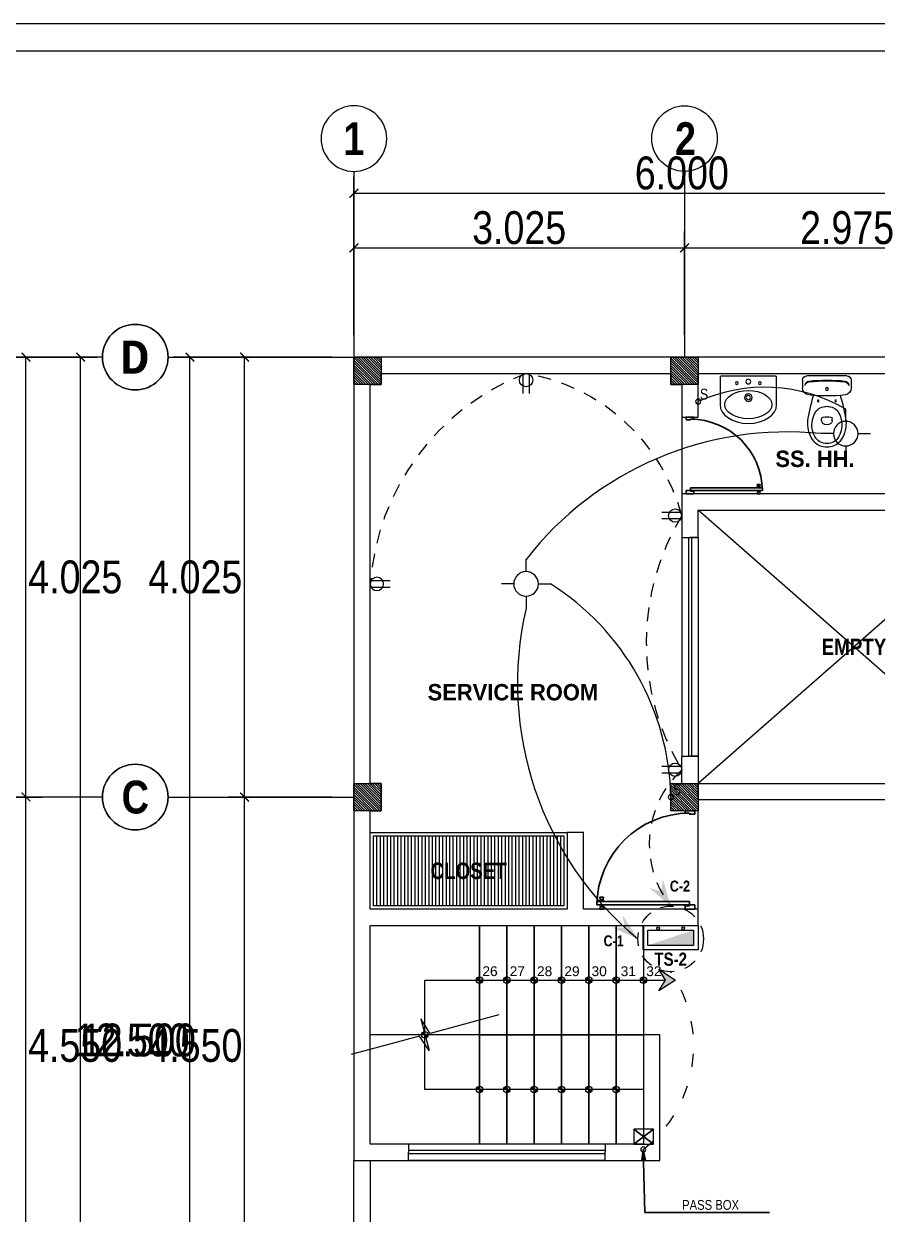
# Model space of a CAD drawing. Header units: millimetres. Extents: x 68 to 194, y 47 to 103.
# Drawn here: x 172.97 to 180.78, y 63.21 to 74.1 of the extents above; entities that cross this region are included whole.
import ezdxf
from ezdxf.enums import TextEntityAlignment as Align

# ---------------------------------------------------------------- set-up
doc = ezdxf.new("R2010")
doc.units = ezdxf.units.MM
for name, pattern in [('ACAD_ISO02W100', [15, 12, -3]), ('ACAD_ISO03W100', [30, 12, -18]), ('ACAD_ISO06W100', [36, 24, -3, 0, -3, 0, -3, 0, -3]), ('DASHED', [19.05, 12.7, -6.35]), ('DASHED2', [0.375, 0.25, -0.125])]:
    doc.linetypes.add(name, pattern=pattern)
for name, color, linetype, lineweight in [('A_Bloques', 56, 'Continuous', 15), ('A_Muro sin Techo', 134, 'Continuous', 20), ('A_Texto', 43, 'Continuous', 9), ('A_Ventana', 140, 'Continuous', 9), ('E_Columna', 3, 'Continuous', 25), ('G_Ejes', 253, 'Continuous', 20), ('G_Escalera', 40, 'Continuous', 18), ('G_Sombreados', 8, 'Continuous', 9), ('G_Texto', 122, 'Continuous', 20), ('IE_Accesorios', 71, 'Continuous', 20), ('IE_Alimentador', 1, 'DASHED', 80), ('IE_Alumbrado', 31, 'Continuous', 60), ('IE_Interruptor', 230, 'Continuous', 40), ('IE_Tomacorriente', 104, 'DASHED2', 40)]:
    doc.layers.add(name, color=color, linetype=linetype, lineweight=lineweight)
for name, color, linetype in [('A_Puerta', 32, 'Continuous'), ('G_Acotación', 171, 'Continuous'), ('IS_Muro', 232, 'Continuous')]:
    doc.layers.add(name, color=color, linetype=linetype)
doc.styles.add('Acotacion', font='ARIALN.TTF')
doc.styles.add('AMBIENTES', font='ARIALNB.TTF', dxfattribs={"height": 0.15})
doc.styles.add('Arial Marron', font='ARIALN.TTF')
doc.styles.add('ARIAL1.2', font='arial.ttf', dxfattribs={"width": 1.2})
doc.styles.add('Cotas', font='ARIALNB.TTF', dxfattribs={"height": 0.1})
doc.styles.add('Eje', font='ARIALNB.TTF', dxfattribs={"height": 0.3})
doc.styles.add('Notas', font='ARIALNB.TTF', dxfattribs={"height": 0.15})
doc.styles.add('Rotulo', font='ARIALN.TTF', dxfattribs={"height": 0.1})
doc.styles.add('STYLE1', font='cityb___.ttf', dxfattribs={"width": 1.05})
doc.dimstyles.new('125', dxfattribs={"dimtxt": 1, "dimasz": 0.06, "dimexe": 0.06, "dimexo": 0.1, "dimgap": 0.08, "dimtad": 3, "dimtih": 1, "dimtoh": 1, "dimlfac": 0.5, "dimzin": 1, "dimdsep": 46, "dimtxsty": 'Cotas', "dimblk": 'ARCHTICK', "dimcen": 2.5, "dimdle": 0.06, "dimclrt": 4, "dimazin": 0, "dimtp": 0.2, "dimtm": 0.2, "dimtfac": 1, "dimtix": 1, "dimtmove": 1, "dimatfit": 3, "dimfxl": 0, "dimtolj": 1, "dimtzin": 1, "dimarcsym": 0})
doc.dimstyles.new('Lenin_50', dxfattribs={"dimtxt": 0.3, "dimasz": 0.08, "dimexe": 0.15, "dimexo": 0.2, "dimgap": 0.03, "dimtad": 2, "dimtih": 1, "dimtoh": 1, "dimlfac": -1, "dimzin": 4, "dimdsep": 46, "dimtxsty": 'Acotacion', "dimblk": 'ARCHTICK', "dimcen": 0.08, "dimclrd": 256, "dimclre": 256, "dimclrt": 4, "dimazin": 1, "dimtm": 1e-09, "dimtfac": 1, "dimtmove": 2, "dimatfit": 2, "dimfxl": 0, "dimtolj": 1, "dimlwd": 13, "dimlwe": 18, "dimarcsym": 0})
pattern_1 = [(135, (291.136787, -21.310414), (0.0112253202, 0.0112253202), [])]

# ---------------------------------------------------------------- blocks, each defined once
blk = doc.blocks.new('Eri')
blk.add_line((-1.7, 0), (0, 0))
blk.add_circle((-2, 0), 0.3)
at = {"color": 1, "style": 'Eje', "flags": 4}
blk.add_attdef('H', text='', height=0.3, dxfattribs=at).set_placement((-2, 0), align=Align.MIDDLE_CENTER)
blk = doc.blocks.new('_ArchTick')
at = {"color": 0, "linetype": 'ByBlock', "const_width": 0.15}
blk.add_lwpolyline([(-0.5, -0.5), (0.5, 0.5)], dxfattribs=at)
blk = doc.blocks.new('*D761')
at = {"layer": 'Defpoints', "color": 0}
for p in [(171.991, 71.053), (173.491, 71.053), (171.991, 58.553)]:
    blk.add_point(p, dxfattribs=at)
at = {"layer": 'G_Acotación', "lineweight": 18}
for p, q in [((172.191, 71.053), (173.641, 71.053)), ((172.191, 58.553), (173.641, 58.553))]:
    blk.add_line(p, q, dxfattribs=at)
at = {"layer": 'G_Acotación', "lineweight": 13}
blk.add_line((173.491, 58.553), (173.491, 71.053), dxfattribs=at)
at = {"layer": 'G_Acotación', "lineweight": 13, "xscale": 0.08, "yscale": 0.08, "zscale": 0.08}
for p, rotation in [((173.491, 71.053), 90), ((173.491, 58.553), 270)]:
    blk.add_blockref('_ArchTick', p, dxfattribs=dict(at, rotation=rotation))
at = {"layer": 'G_Acotación', "color": 4, "lineweight": 5, "insert": (174.019, 64.803), "char_height": 0.3, "attachment_point": 5, "style": 'Acotacion'}
blk.add_mtext('\\A1;12.500', dxfattribs=at)
blk = doc.blocks.new('*D763')
at = {"layer": 'Defpoints', "color": 0}
for p in [(171.991, 67.028), (172.991, 67.028), (171.991, 62.478)]:
    blk.add_point(p, dxfattribs=at)
at = {"layer": 'G_Acotación', "lineweight": 18}
for p, q in [((172.191, 67.028), (173.141, 67.028)), ((172.191, 62.478), (173.141, 62.478))]:
    blk.add_line(p, q, dxfattribs=at)
at = {"layer": 'G_Acotación', "lineweight": 13}
blk.add_line((172.991, 62.478), (172.991, 67.028), dxfattribs=at)
at = {"layer": 'G_Acotación', "lineweight": 13, "xscale": 0.08, "yscale": 0.08, "zscale": 0.08}
for p, rotation in [((172.991, 67.028), 90), ((172.991, 62.478), 270)]:
    blk.add_blockref('_ArchTick', p, dxfattribs=dict(at, rotation=rotation))
at = {"layer": 'G_Acotación', "color": 4, "lineweight": 5, "insert": (173.44, 64.753), "char_height": 0.3, "attachment_point": 5, "style": 'Acotacion'}
blk.add_mtext('\\A1;4.550', dxfattribs=at)
blk = doc.blocks.new('*D764')
at = {"layer": 'Defpoints', "color": 0}
for p in [(171.991, 71.053), (172.991, 71.053), (171.991, 67.028)]:
    blk.add_point(p, dxfattribs=at)
at = {"layer": 'G_Acotación', "lineweight": 18}
for p, q in [((172.191, 71.053), (173.141, 71.053)), ((172.191, 67.028), (173.141, 67.028))]:
    blk.add_line(p, q, dxfattribs=at)
at = {"layer": 'G_Acotación', "lineweight": 13}
blk.add_line((172.991, 67.028), (172.991, 71.053), dxfattribs=at)
at = {"layer": 'G_Acotación', "lineweight": 13, "xscale": 0.08, "yscale": 0.08, "zscale": 0.08}
for p, rotation in [((172.991, 71.053), 90), ((172.991, 67.028), 270)]:
    blk.add_blockref('_ArchTick', p, dxfattribs=dict(at, rotation=rotation))
at = {"layer": 'G_Acotación', "color": 4, "lineweight": 5, "insert": (173.442, 69.04), "char_height": 0.3, "attachment_point": 5, "style": 'Acotacion'}
blk.add_mtext('\\A1;4.025', dxfattribs=at)
blk = doc.blocks.new('L01601A', base_point=(1717.2, 970.2))
blk.add_circle((1717.2, 970.2), 25)
blk = doc.blocks.new('L01601B', base_point=(1777.3, 924.9))
blk.add_arc((1777.3, 924.9), 30, 180, 0)
blk = doc.blocks.new('Lavatorio 01')
blk.add_lwpolyline([(-0.284, 0.259), (-0.034, 0.259, -0.414214), (-0.025, 0.25), (-0.025, -0.25, -0.414214), (-0.034, -0.259), (-0.284, -0.259)], format="xyb")
for centre, radius in [((-0.088, 0.106), 0.0129), ((-0.22, 0), 0.0345), ((-0.22, 0), 0.0198), ((-0.074, 0), 0.0216), ((-0.088, -0.106), 0.0129)]:
    blk.add_circle(centre, radius)
at = {"extrusion": (0, 0, -1), "xscale": 0.008620689655174374, "zscale": -0.008620689655172419, "rotation": 90}
for name, yscale in [('L01601B', 0.005747126436773442), ('L01601A', 0.005172413793104624)]:
    blk.add_blockref(name, (0.284, 0), dxfattribs=dict(at, yscale=yscale))
blk = doc.blocks.new('INOD4')
at = {"linetype": 'ByBlock'}
for p, q in [((-0.222, -0.06), (-0.222, -0.132)), ((-0.183, -0.02), (0.183, -0.02)), ((0.222, -0.06), (0.222, -0.132)), ((-0.048, -0.433), (-0.048, -0.413)), ((0.048, -0.433), (0.048, -0.413))]:
    blk.add_line(p, q, dxfattribs=at)
for centre, radius in [((0, -0.142), 0.0135), ((0, -0.142), 0.0135), ((-0.08, -0.25), 0.0075), ((0.08, -0.25), 0.0075)]:
    blk.add_circle(centre, radius, dxfattribs=at)
for centre, radius, start, end in [((-0.183, -0.06), 0.04, 90, 180), ((-0.16, -0.109), 0.04, 96.2719, 180), ((-0.16, -0.116), 0.04, 96.2141, 169.7572), ((0, -1.56), 1.493, 83.6755, 96.3306), ((0, -1.56), 1.5, 83.7281, 96.2719), ((0.16, -0.109), 0.04, 0, 83.7281), ((0.16, -0.116), 0.04, 10.2428, 83.7859), ((0.183, -0.06), 0.04, 0, 90), ((-0.159, -0.132), 0.064, 180, 263.2069), ((0, 1.199), 1.404, 263.2069, 276.7931), ((2.286, -0.87), 2.5, 164.456, 168.4256), ((-2.286, -0.87), 2.5, 11.5744, 15.544), ((0.159, -0.132), 0.064, 276.7931, 0), ((-0.007, -0.416), 0.116, 96.2419, 152.5973), ((0, -0.48), 0.18, 83.7581, 96.2419), ((0.007, -0.416), 0.116, 27.4027, 83.7581), ((0.423, -0.496), 0.6, 167.7093, 175.6206), ((0.079, -0.471), 0.216, 168.3805, 209.1161), ((0.112, -0.478), 0.25, 152.5973, 168.3805), ((-0.033, -0.413), 0.015, 96.6492, 180), ((-0.018, -0.433), 0.03, 180, 233.1301), ((0, -0.696), 0.3, 83.3508, 96.6492), ((0.033, -0.413), 0.015, 0, 83.3508), ((0.018, -0.433), 0.03, 306.8699, 0), ((-0.112, -0.478), 0.25, 11.6195, 27.4027), ((-0.079, -0.471), 0.216, 330.8839, 11.6195), ((-0.423, -0.496), 0.6, 4.3794, 12.2907), ((0.085, -0.46), 0.26, 177.6972, 218.7131), ((0, -0.409), 0.06, 233.1301, 306.8699), ((-0.085, -0.46), 0.26, 321.2869, 2.3028), ((0, -0.515), 0.16, 222.4362, 317.5638), ((0, -0.515), 0.126, 209.1161, 330.8839)]:
    blk.add_arc(centre, radius, start, end, dxfattribs=at)
blk = doc.blocks.new('Puerta 02')
for p, q in [((0.024, 0.913), (0, 0.918)), ((0, 0.918), (0, 0.878)), ((0.024, 0.883), (0, 0.878)), ((0.024, 0.907), (0.024, 0.913)), ((0.028, 0.907), (0.024, 0.907)), ((0.024, 0.889), (0.024, 0.907)), ((0.028, 0.889), (0.024, 0.889)), ((0.024, 0.889), (0.024, 0.883)), ((0.032, 0.909), (0.028, 0.909)), ((0.028, 0.907), (0.028, 0.909)), ((0.028, 0.889), (0.028, 0.907)), ((0.028, 0.889), (0.028, 0.887)), ((0.032, 0.887), (0.028, 0.887)), ((0.032, 0.909), (0.032, 0.912)), ((0.036, 0.912), (0.032, 0.912)), ((0.032, 0.887), (0.032, 0.909)), ((0.032, 0.887), (0.032, 0.884)), ((0.036, 0.884), (0.032, 0.884)), ((0.042, 0.924), (0.036, 0.912)), ((0.036, 0.884), (0.036, 0.912)), ((0.042, 0.872), (0.036, 0.884)), ((0.042, 0.872), (0.042, 0.924)), ((0.044, 0.924), (0.042, 0.924)), ((0.044, 0.872), (0.042, 0.872)), ((0.044, 0.946), (0.078, 0.946)), ((0.044, 0.005), (0.044, 0.946)), ((0.078, 0.005), (0.078, 0.946)), ((0.078, 0.924), (0.08, 0.924)), ((0.078, 0.872), (0.08, 0.872)), ((0.079, 0.898), (0.079, 0.898)), ((0.079, 0.898), (0.079, 0.898)), ((0.08, 0.872), (0.08, 0.924)), ((0.08, 0.924), (0.086, 0.912)), ((0.08, 0.872), (0.086, 0.884)), ((0.086, 0.884), (0.086, 0.912)), ((0.086, 0.912), (0.09, 0.912)), ((0.086, 0.884), (0.09, 0.884)), ((0.09, 0.909), (0.09, 0.912)), ((0.09, 0.909), (0.094, 0.909)), ((0.09, 0.887), (0.09, 0.909)), ((0.09, 0.887), (0.094, 0.887)), ((0.09, 0.887), (0.09, 0.884)), ((0.094, 0.907), (0.094, 0.909)), ((0.094, 0.889), (0.094, 0.907)), ((0.094, 0.907), (0.098, 0.907)), ((0.094, 0.889), (0.094, 0.887)), ((0.094, 0.889), (0.098, 0.889)), ((0.098, 0.913), (0.122, 0.918)), ((0.098, 0.907), (0.098, 0.913)), ((0.098, 0.889), (0.098, 0.907)), ((0.098, 0.889), (0.098, 0.883)), ((0.098, 0.883), (0.122, 0.878)), ((0.122, 0.918), (0.122, 0.878)), ((0, 0.05), (0, -0.05)), ((0.034, 0.05), (0, 0.05)), ((0.034, 0.05), (0.034, 0.005)), ((0.044, 0.005), (0.034, 0.005)), ((0.078, 0.005), (0.043, 0.005)), ((0.044, 0.005), (0.044, -0.05)), ((0.965, 0.005), (0.975, 0.005)), ((0.965, 0.005), (0.965, -0.05)), ((0.975, 0.05), (0.975, 0.005)), ((0.975, 0.05), (1, 0.05)), ((1, 0.05), (1, -0.05)), ((0.044, -0.05), (0, -0.05)), ((1, -0.05), (0.965, -0.05))]:
    blk.add_line(p, q)
blk.add_arc((0.034, 0.005), 0.941, 0, 89.3913)
blk = doc.blocks.new('*D782')
at = {"layer": 'Defpoints', "color": 0}
for p in [(181.991, 72.553), (175.991, 71.053), (181.991, 71.053)]:
    blk.add_point(p, dxfattribs=at)
at = {"layer": 'G_Acotación', "lineweight": 18}
for p, q in [((175.991, 71.253), (175.991, 72.703)), ((181.991, 71.253), (181.991, 72.703))]:
    blk.add_line(p, q, dxfattribs=at)
at = {"layer": 'G_Acotación', "lineweight": 13}
blk.add_line((175.991, 72.553), (181.991, 72.553), dxfattribs=at)
at = {"layer": 'G_Acotación', "lineweight": 13, "xscale": 0.08, "yscale": 0.08, "zscale": 0.08, "rotation": 180}
blk.add_blockref('_ArchTick', (175.991, 72.553), dxfattribs=at)
at = {"layer": 'G_Acotación', "lineweight": 13, "xscale": 0.08, "yscale": 0.08, "zscale": 0.08}
blk.add_blockref('_ArchTick', (181.991, 72.553), dxfattribs=at)
at = {"layer": 'G_Acotación', "color": 4, "lineweight": 5, "insert": (178.991, 72.736), "char_height": 0.3, "attachment_point": 5, "style": 'Acotacion'}
blk.add_mtext('\\A1;6.000', dxfattribs=at)
blk = doc.blocks.new('*D783')
at = {"layer": 'Defpoints', "color": 0}
for p in [(181.991, 72.053), (179.016, 71.053), (181.991, 71.053)]:
    blk.add_point(p, dxfattribs=at)
at = {"layer": 'G_Acotación', "lineweight": 18}
for p, q in [((179.016, 71.253), (179.016, 72.203)), ((181.991, 71.253), (181.991, 72.203))]:
    blk.add_line(p, q, dxfattribs=at)
at = {"layer": 'G_Acotación', "lineweight": 13}
blk.add_line((179.016, 72.053), (181.991, 72.053), dxfattribs=at)
at = {"layer": 'G_Acotación', "lineweight": 13, "xscale": 0.08, "yscale": 0.08, "zscale": 0.08, "rotation": 180}
blk.add_blockref('_ArchTick', (179.016, 72.053), dxfattribs=at)
at = {"layer": 'G_Acotación', "lineweight": 13, "xscale": 0.08, "yscale": 0.08, "zscale": 0.08}
blk.add_blockref('_ArchTick', (181.991, 72.053), dxfattribs=at)
at = {"layer": 'G_Acotación', "color": 4, "lineweight": 5, "insert": (180.503, 72.236), "char_height": 0.3, "attachment_point": 5, "style": 'Acotacion'}
blk.add_mtext('\\A1;2.975', dxfattribs=at)
blk = doc.blocks.new('*D784')
at = {"layer": 'Defpoints', "color": 0}
for p in [(179.016, 72.053), (175.991, 71.053), (179.016, 71.053)]:
    blk.add_point(p, dxfattribs=at)
at = {"layer": 'G_Acotación', "lineweight": 18}
for p, q in [((175.991, 71.253), (175.991, 72.203)), ((179.016, 71.253), (179.016, 72.203))]:
    blk.add_line(p, q, dxfattribs=at)
at = {"layer": 'G_Acotación', "lineweight": 13}
blk.add_line((175.991, 72.053), (179.016, 72.053), dxfattribs=at)
at = {"layer": 'G_Acotación', "lineweight": 13, "xscale": 0.08, "yscale": 0.08, "zscale": 0.08, "rotation": 180}
blk.add_blockref('_ArchTick', (175.991, 72.053), dxfattribs=at)
at = {"layer": 'G_Acotación', "lineweight": 13, "xscale": 0.08, "yscale": 0.08, "zscale": 0.08}
blk.add_blockref('_ArchTick', (179.016, 72.053), dxfattribs=at)
at = {"layer": 'G_Acotación', "color": 4, "lineweight": 5, "insert": (177.503, 72.236), "char_height": 0.3, "attachment_point": 5, "style": 'Acotacion'}
blk.add_mtext('\\A1;3.025', dxfattribs=at)
blk = doc.blocks.new('*D788')
at = {"layer": 'Defpoints', "color": 0}
for p in [(174.491, 71.053), (175.991, 71.053), (175.991, 58.553)]:
    blk.add_point(p, dxfattribs=at)
at = {"layer": 'G_Acotación', "lineweight": 18}
for p, q in [((175.791, 71.053), (174.341, 71.053)), ((175.791, 58.553), (174.341, 58.553))]:
    blk.add_line(p, q, dxfattribs=at)
at = {"layer": 'G_Acotación', "lineweight": 13}
blk.add_line((174.491, 58.553), (174.491, 71.053), dxfattribs=at)
at = {"layer": 'G_Acotación', "lineweight": 13, "xscale": 0.08, "yscale": 0.08, "zscale": 0.08}
for p, rotation in [((174.491, 71.053), 90), ((174.491, 58.553), 270)]:
    blk.add_blockref('_ArchTick', p, dxfattribs=dict(at, rotation=rotation))
at = {"layer": 'G_Acotación', "color": 4, "lineweight": 5, "insert": (173.962, 64.803), "char_height": 0.3, "attachment_point": 5, "style": 'Acotacion'}
blk.add_mtext('\\A1;12.500', dxfattribs=at)
blk = doc.blocks.new('*D815')
at = {"layer": 'Defpoints', "color": 0}
for p in [(174.991, 67.028), (175.991, 67.028), (175.991, 62.478)]:
    blk.add_point(p, dxfattribs=at)
at = {"layer": 'G_Acotación', "lineweight": 18}
for p, q in [((175.791, 67.028), (174.841, 67.028)), ((175.791, 62.478), (174.841, 62.478))]:
    blk.add_line(p, q, dxfattribs=at)
at = {"layer": 'G_Acotación', "lineweight": 13}
blk.add_line((174.991, 62.478), (174.991, 67.028), dxfattribs=at)
at = {"layer": 'G_Acotación', "lineweight": 13, "xscale": 0.08, "yscale": 0.08, "zscale": 0.08}
for p, rotation in [((174.991, 67.028), 90), ((174.991, 62.478), 270)]:
    blk.add_blockref('_ArchTick', p, dxfattribs=dict(at, rotation=rotation))
at = {"layer": 'G_Acotación', "color": 4, "lineweight": 5, "insert": (174.541, 64.753), "char_height": 0.3, "attachment_point": 5, "style": 'Acotacion'}
blk.add_mtext('\\A1;4.550', dxfattribs=at)
blk = doc.blocks.new('*D816')
at = {"layer": 'Defpoints', "color": 0}
for p in [(174.991, 71.053), (175.991, 71.053), (175.991, 67.028)]:
    blk.add_point(p, dxfattribs=at)
at = {"layer": 'G_Acotación', "lineweight": 18}
for p, q in [((175.791, 71.053), (174.841, 71.053)), ((175.791, 67.028), (174.841, 67.028))]:
    blk.add_line(p, q, dxfattribs=at)
at = {"layer": 'G_Acotación', "lineweight": 13}
blk.add_line((174.991, 67.028), (174.991, 71.053), dxfattribs=at)
at = {"layer": 'G_Acotación', "lineweight": 13, "xscale": 0.08, "yscale": 0.08, "zscale": 0.08}
for p, rotation in [((174.991, 71.053), 90), ((174.991, 67.028), 270)]:
    blk.add_blockref('_ArchTick', p, dxfattribs=dict(at, rotation=rotation))
at = {"layer": 'G_Acotación', "color": 4, "lineweight": 5, "insert": (174.54, 69.04), "char_height": 0.3, "attachment_point": 5, "style": 'Acotacion'}
blk.add_mtext('\\A1;4.025', dxfattribs=at)
blk = doc.blocks.new('Tablero')
for points in [[(-0.252, -0.223), (-0.252, 0), (0.252, 0), (0.252, -0.223)], [(-0.21, -0.182), (-0.21, -0.042), (0.21, -0.042), (0.21, -0.182)]]:
    blk.add_lwpolyline(points, close=True)
for centre in [(-0.114, -0.024), (0.114, -0.024)]:
    blk.add_circle(centre, 0.0126)
blk.add_solid([(-0.21, -0.182), (0.21, -0.182), (0.21, -0.042)])
blk = doc.blocks.new('PUNTO LUZ')
for p, q in [((0, 0.1125), (0, 0.225)), ((-0.1125, 0), (-0.225, 0)), ((0.1125, 0), (0.225, 0)), ((0, -0.1125), (0, -0.225))]:
    blk.add_line(p, q)
blk.add_circle((0, 0), 0.1125)
blk = doc.blocks.new('Interuptor simple doble triple')
blk.add_circle((0, 0.044), 0.0237)
at = {"style": 'Rotulo', "oblique": 20, "flags": 4}
blk.add_attdef('S A,B,C', (0.078, 0.044), '', height=0.1, dxfattribs=at)
blk = doc.blocks.new('CP')
at = {"linetype": 'ACAD_ISO06W100', "lineweight": 25, "ltscale": 0.25}
for p, q in [((-0.05, 0.087), (-0.185, -0.093)), ((-0.05, -0.093), (-0.185, 0.087))]:
    blk.add_line(p, q, dxfattribs=at)
for p, q in [((-0.185, -0.093), (-0.185, 0.087)), ((-0.185, 0.087), (-0.05, 0.087)), ((-0.05, 0.087), (-0.05, -0.093)), ((-0.05, -0.093), (-0.185, -0.093))]:
    blk.add_line(p, q)
blk.add_circle((0, 0), 0.0234)
blk = doc.blocks.new('TOMACORRIENTE 0.40')
at = {"color": 5}
for p, q in [((0.008, 0.03), (0.182, 0.03)), ((0.008, -0.03), (0.182, -0.03))]:
    blk.add_line(p, q, dxfattribs=at)
blk.add_circle((0.061, 0), 0.0608, dxfattribs=at)

msp = doc.modelspace()

# ---------------------------------------------------------------- hatches: boundary and pattern name
at = {"layer": 'E_Columna', "lineweight": 5}
h = msp.add_hatch(dxfattribs=at)
h.set_pattern_fill('LINE', color=256, scale=0.005, angle=45, style=0)
h.set_pattern_definition(pattern_1)
h.paths.add_polyline_path([(176.2407, 70.8029), (175.9907, 70.8029), (175.9907, 71.0529), (176.2407, 71.0529)])
h = msp.add_hatch(dxfattribs=at)
h.set_pattern_fill('LINE', color=256, scale=0.005, angle=45, style=0)
h.set_pattern_definition(pattern_1)
h.paths.add_polyline_path([(179.1407, 70.8029), (178.8907, 70.8029), (178.8907, 71.0529), (179.1407, 71.0529)])
h = msp.add_hatch(dxfattribs=at)
h.set_pattern_fill('LINE', color=256, scale=0.005, angle=45, style=0)
h.set_pattern_definition(pattern_1)
h.paths.add_polyline_path([(176.2407, 66.9029), (175.9907, 66.9029), (175.9907, 67.1529), (176.2407, 67.1529)])
h = msp.add_hatch(dxfattribs=at)
h.set_pattern_fill('LINE', color=256, scale=0.005, angle=45, style=0)
h.set_pattern_definition(pattern_1)
h.paths.add_polyline_path([(179.1407, 66.9029), (178.8907, 66.9029), (178.8907, 67.1529), (179.1407, 67.1529)])
at = {"layer": 'G_Escalera', "lineweight": 5}
h = msp.add_hatch(color=3, dxfattribs=at)
h.paths.add_polyline_path([(177.1107, 65.3529, -0.4142136), (177.1407, 65.3829), (177.1407, 65.3529)])
h.paths.add_polyline_path([(177.1407, 65.3529), (177.1707, 65.3529, -0.4142136), (177.1407, 65.3229)])
h = msp.add_hatch(color=3, dxfattribs=at)
h.paths.add_polyline_path([(177.1107, 65.3529, -0.4142136), (177.1407, 65.3829), (177.1407, 65.3529)])
h.paths.add_polyline_path([(177.1407, 65.3529), (177.1707, 65.3529, -0.4142136), (177.1407, 65.3229)])
h = msp.add_hatch(color=3, dxfattribs=at)
h.paths.add_polyline_path([(177.3607, 65.3529, -0.4142136), (177.3907, 65.3829), (177.3907, 65.3529)])
h.paths.add_polyline_path([(177.3907, 65.3529), (177.4207, 65.3529, -0.4142136), (177.3907, 65.3229)])
h = msp.add_hatch(color=3, dxfattribs=at)
h.paths.add_polyline_path([(177.3607, 65.3529, -0.4142136), (177.3907, 65.3829), (177.3907, 65.3529)])
h.paths.add_polyline_path([(177.3907, 65.3529), (177.4207, 65.3529, -0.4142136), (177.3907, 65.3229)])
h = msp.add_hatch(color=3, dxfattribs=at)
h.paths.add_polyline_path([(177.6107, 65.3529, -0.4142136), (177.6407, 65.3829), (177.6407, 65.3529)])
h.paths.add_polyline_path([(177.6407, 65.3529), (177.6707, 65.3529, -0.4142136), (177.6407, 65.3229)])
h = msp.add_hatch(color=3, dxfattribs=at)
h.paths.add_polyline_path([(177.6107, 65.3529, -0.4142136), (177.6407, 65.3829), (177.6407, 65.3529)])
h.paths.add_polyline_path([(177.6407, 65.3529), (177.6707, 65.3529, -0.4142136), (177.6407, 65.3229)])
h = msp.add_hatch(color=3, dxfattribs=at)
h.paths.add_polyline_path([(177.8607, 65.3529, -0.4142136), (177.8907, 65.3829), (177.8907, 65.3529)])
h.paths.add_polyline_path([(177.8907, 65.3529), (177.9207, 65.3529, -0.4142136), (177.8907, 65.3229)])
h = msp.add_hatch(color=3, dxfattribs=at)
h.paths.add_polyline_path([(177.8607, 65.3529, -0.4142136), (177.8907, 65.3829), (177.8907, 65.3529)])
h.paths.add_polyline_path([(177.8907, 65.3529), (177.9207, 65.3529, -0.4142136), (177.8907, 65.3229)])
h = msp.add_hatch(color=3, dxfattribs=at)
h.paths.add_polyline_path([(178.1107, 65.3529, -0.4142136), (178.1407, 65.3829), (178.1407, 65.3529)])
h.paths.add_polyline_path([(178.1407, 65.3529), (178.1707, 65.3529, -0.4142136), (178.1407, 65.3229)])
h = msp.add_hatch(color=3, dxfattribs=at)
h.paths.add_polyline_path([(178.1107, 65.3529, -0.4142136), (178.1407, 65.3829), (178.1407, 65.3529)])
h.paths.add_polyline_path([(178.1407, 65.3529), (178.1707, 65.3529, -0.4142136), (178.1407, 65.3229)])
h = msp.add_hatch(color=3, dxfattribs=at)
h.paths.add_polyline_path([(178.3607, 65.3529, -0.4142136), (178.3907, 65.3829), (178.3907, 65.3529)])
h.paths.add_polyline_path([(178.3907, 65.3529), (178.4207, 65.3529, -0.4142136), (178.3907, 65.3229)])
h = msp.add_hatch(color=3, dxfattribs=at)
h.paths.add_polyline_path([(178.3607, 65.3529, -0.4142136), (178.3907, 65.3829), (178.3907, 65.3529)])
h.paths.add_polyline_path([(178.3907, 65.3529), (178.4207, 65.3529, -0.4142136), (178.3907, 65.3229)])
h = msp.add_hatch(color=3, dxfattribs=at)
h.paths.add_polyline_path([(178.6107, 65.3529, -0.4142136), (178.6407, 65.3829), (178.6407, 65.3529)])
h.paths.add_polyline_path([(178.6407, 65.3529), (178.6707, 65.3529, -0.4142136), (178.6407, 65.3229)])
h = msp.add_hatch(color=3, dxfattribs=at)
h.paths.add_polyline_path([(178.6107, 65.3529, -0.4142136), (178.6407, 65.3829), (178.6407, 65.3529)])
h.paths.add_polyline_path([(178.6407, 65.3529), (178.6707, 65.3529, -0.4142136), (178.6407, 65.3229)])
msp.add_hatch(color=3, dxfattribs=at).paths.add_polyline_path([(178.9327, 65.3529), (178.7795, 65.2537), (178.8407, 65.3529), (178.7795, 65.452)])
h = msp.add_hatch(color=3, dxfattribs=at)
h.paths.add_polyline_path([(176.6107, 64.8529, -0.4142136), (176.6407, 64.8829), (176.6407, 64.8529)])
h.paths.add_polyline_path([(176.6407, 64.8529), (176.6707, 64.8529, -0.4142136), (176.6407, 64.8229)])
h = msp.add_hatch(color=3, dxfattribs=at)
h.paths.add_polyline_path([(176.6107, 64.8529, -0.4142136), (176.6407, 64.8829), (176.6407, 64.8529)])
h.paths.add_polyline_path([(176.6407, 64.8529), (176.6707, 64.8529, -0.4142136), (176.6407, 64.8229)])
h = msp.add_hatch(color=3, dxfattribs=at)
h.paths.add_polyline_path([(177.1107, 64.3529, -0.4142136), (177.1407, 64.3829), (177.1407, 64.3529)])
h.paths.add_polyline_path([(177.1407, 64.3529), (177.1707, 64.3529, -0.4142136), (177.1407, 64.3229)])
h = msp.add_hatch(color=3, dxfattribs=at)
h.paths.add_polyline_path([(177.1107, 64.3529, -0.4142136), (177.1407, 64.3829), (177.1407, 64.3529)])
h.paths.add_polyline_path([(177.1407, 64.3529), (177.1707, 64.3529, -0.4142136), (177.1407, 64.3229)])
h = msp.add_hatch(color=3, dxfattribs=at)
h.paths.add_polyline_path([(177.3607, 64.3529, -0.4142136), (177.3907, 64.3829), (177.3907, 64.3529)])
h.paths.add_polyline_path([(177.3907, 64.3529), (177.4207, 64.3529, -0.4142136), (177.3907, 64.3229)])
h = msp.add_hatch(color=3, dxfattribs=at)
h.paths.add_polyline_path([(177.3607, 64.3529, -0.4142136), (177.3907, 64.3829), (177.3907, 64.3529)])
h.paths.add_polyline_path([(177.3907, 64.3529), (177.4207, 64.3529, -0.4142136), (177.3907, 64.3229)])
h = msp.add_hatch(color=3, dxfattribs=at)
h.paths.add_polyline_path([(177.6107, 64.3529, -0.4142136), (177.6407, 64.3829), (177.6407, 64.3529)])
h.paths.add_polyline_path([(177.6407, 64.3529), (177.6707, 64.3529, -0.4142136), (177.6407, 64.3229)])
h = msp.add_hatch(color=3, dxfattribs=at)
h.paths.add_polyline_path([(177.6107, 64.3529, -0.4142136), (177.6407, 64.3829), (177.6407, 64.3529)])
h.paths.add_polyline_path([(177.6407, 64.3529), (177.6707, 64.3529, -0.4142136), (177.6407, 64.3229)])
h = msp.add_hatch(color=3, dxfattribs=at)
h.paths.add_polyline_path([(177.8607, 64.3529, -0.4142136), (177.8907, 64.3829), (177.8907, 64.3529)])
h.paths.add_polyline_path([(177.8907, 64.3529), (177.9207, 64.3529, -0.4142136), (177.8907, 64.3229)])
h = msp.add_hatch(color=3, dxfattribs=at)
h.paths.add_polyline_path([(177.8607, 64.3529, -0.4142136), (177.8907, 64.3829), (177.8907, 64.3529)])
h.paths.add_polyline_path([(177.8907, 64.3529), (177.9207, 64.3529, -0.4142136), (177.8907, 64.3229)])
h = msp.add_hatch(color=3, dxfattribs=at)
h.paths.add_polyline_path([(178.1107, 64.3529, -0.4142136), (178.1407, 64.3829), (178.1407, 64.3529)])
h.paths.add_polyline_path([(178.1407, 64.3529), (178.1707, 64.3529, -0.4142136), (178.1407, 64.3229)])
h = msp.add_hatch(color=3, dxfattribs=at)
h.paths.add_polyline_path([(178.1107, 64.3529, -0.4142136), (178.1407, 64.3829), (178.1407, 64.3529)])
h.paths.add_polyline_path([(178.1407, 64.3529), (178.1707, 64.3529, -0.4142136), (178.1407, 64.3229)])
h = msp.add_hatch(color=3, dxfattribs=at)
h.paths.add_polyline_path([(178.3607, 64.3529, -0.4142136), (178.3907, 64.3829), (178.3907, 64.3529)])
h.paths.add_polyline_path([(178.3907, 64.3529), (178.4207, 64.3529, -0.4142136), (178.3907, 64.3229)])
h = msp.add_hatch(color=3, dxfattribs=at)
h.paths.add_polyline_path([(178.3607, 64.3529, -0.4142136), (178.3907, 64.3829), (178.3907, 64.3529)])
h.paths.add_polyline_path([(178.3907, 64.3529), (178.4207, 64.3529, -0.4142136), (178.3907, 64.3229)])
at = {"layer": 'G_Sombreados', "lineweight": 5}
h = msp.add_hatch(dxfattribs=at)
h.set_pattern_fill('LINE', color=256, scale=0.01, angle=90, style=0)
h.set_pattern_definition([(90, (291.136787, -21.310414), (0.03175, 2e-18), [])])
h.paths.add_polyline_path([(176.1707, 66.6729), (177.9107, 66.6729), (177.9107, 66.0329), (176.1707, 66.0329)])

# ---------------------------------------------------------------- linework, layer by layer
at = {"lineweight": 5}
for points in [[(193.7519, 46.547), (193.7519, 74.1029), (152.7019, 74.1029), (152.7019, 46.547)], [(193.5019, 46.797), (193.5019, 73.8529), (152.9519, 73.8529), (152.9519, 46.797)]]:
    msp.add_lwpolyline(points, close=True, dxfattribs=at)
at = {"layer": 'A_Bloques', "lineweight": 5}
for points in [[(176.1407, 66.7029), (177.9407, 66.7029), (177.9407, 66.0029), (176.1407, 66.0029)], [(176.1707, 66.6729), (177.9107, 66.6729), (177.9107, 66.0329), (176.1707, 66.0329)]]:
    msp.add_lwpolyline(points, close=True, dxfattribs=at)
at = {"layer": 'A_Bloques', "color": 1, "lineweight": 5}
msp.add_lwpolyline([(177.3169, 65.034), (176.689, 64.8658), (176.6019, 64.9977), (176.6796, 64.708), (176.5924, 64.8399), (175.9646, 64.6717)], dxfattribs=at)
at = {"layer": 'A_Muro sin Techo', "lineweight": 5}
for p, q in [((181.9907, 67.1529), (179.1407, 69.6529)), ((181.9907, 69.6529), (179.1407, 67.1529))]:
    msp.add_line(p, q, dxfattribs=at)
for points in [[(181.8407, 58.5529), (181.7407, 58.5529), (181.7407, 58.8029), (181.8407, 58.8029), (181.8407, 62.3529), (181.7407, 62.3529), (181.7407, 62.6029), (181.8407, 62.6029), (181.8407, 66.9029), (181.7407, 66.9029), (181.7407, 67.0029), (179.1407, 67.0029), (179.1407, 67.1529), (181.9907, 67.1529), (181.9907, 58.5529)], [(175.9907, 58.5529), (175.9907, 63.7029), (176.1407, 63.7029), (176.1407, 62.6029), (176.2407, 62.6029), (176.2407, 62.3529), (176.1407, 62.3529), (176.1407, 58.8029), (176.2407, 58.8029), (176.2407, 58.5529), (176.1407, 58.5529)]]:
    msp.add_lwpolyline(points, dxfattribs=at)
at = {"layer": 'A_Puerta', "lineweight": 5}
for p, q in [((178.9907, 70.5029), (178.9907, 69.8029)), ((179.1407, 66.0029), (179.1407, 66.9029))]:
    msp.add_line(p, q, dxfattribs=at)
at = {"layer": 'A_Ventana', "color": 2, "lineweight": 5}
for p, q in [((178.9907, 69.4029), (179.0657, 69.4029)), ((178.9907, 69.4029), (178.9907, 67.4029)), ((179.1407, 69.4029), (179.0657, 69.4029)), ((179.1407, 69.4029), (179.1407, 67.4029)), ((178.9907, 67.4029), (179.0657, 67.4029)), ((179.1407, 67.4029), (179.0657, 67.4029)), ((178.2907, 63.8529), (176.4907, 63.8529)), ((176.4907, 63.8529), (176.4907, 63.7779)), ((178.2907, 63.8529), (178.2907, 63.7779)), ((176.4907, 63.7029), (176.4907, 63.7779)), ((178.2907, 63.7029), (178.2907, 63.7779)), ((178.2907, 63.7029), (176.4907, 63.7029))]:
    msp.add_line(p, q, dxfattribs=at)
at = {"layer": 'A_Ventana', "lineweight": 5}
for p, q in [((179.0507, 69.4029), (179.0507, 67.4029)), ((179.0807, 69.4029), (179.0807, 67.4029)), ((178.2907, 63.7929), (176.4907, 63.7929)), ((178.2907, 63.7629), (176.4907, 63.7629))]:
    msp.add_line(p, q, dxfattribs=at)
at = {"layer": 'E_Columna', "lineweight": 5}
for points in [[(176.2407, 70.8029), (175.9907, 70.8029), (175.9907, 71.0529), (176.2407, 71.0529)], [(179.1407, 70.8029), (178.8907, 70.8029), (178.8907, 71.0529), (179.1407, 71.0529)], [(176.2407, 66.9029), (175.9907, 66.9029), (175.9907, 67.1529), (176.2407, 67.1529)], [(179.1407, 66.9029), (178.8907, 66.9029), (178.8907, 67.1529), (179.1407, 67.1529)]]:
    msp.add_lwpolyline(points, close=True, dxfattribs=at)
at = {"layer": 'G_Escalera', "color": 3, "lineweight": 5}
for p, q in [((177.1707, 65.3529), (177.1107, 65.3529)), ((177.1707, 65.3529), (177.1107, 65.3529)), ((177.1407, 65.3229), (177.1407, 65.3829)), ((177.1407, 65.3229), (177.1407, 65.3829)), ((177.4207, 65.3529), (177.3607, 65.3529)), ((177.4207, 65.3529), (177.3607, 65.3529)), ((177.3907, 65.3229), (177.3907, 65.3829)), ((177.3907, 65.3229), (177.3907, 65.3829)), ((177.6707, 65.3529), (177.6107, 65.3529)), ((177.6707, 65.3529), (177.6107, 65.3529)), ((177.6407, 65.3229), (177.6407, 65.3829)), ((177.6407, 65.3229), (177.6407, 65.3829)), ((177.9207, 65.3529), (177.8607, 65.3529)), ((177.9207, 65.3529), (177.8607, 65.3529)), ((177.8907, 65.3229), (177.8907, 65.3829)), ((177.8907, 65.3229), (177.8907, 65.3829)), ((178.1707, 65.3529), (178.1107, 65.3529)), ((178.1707, 65.3529), (178.1107, 65.3529)), ((178.1407, 65.3229), (178.1407, 65.3829)), ((178.1407, 65.3229), (178.1407, 65.3829)), ((178.4207, 65.3529), (178.3607, 65.3529)), ((178.4207, 65.3529), (178.3607, 65.3529)), ((178.3907, 65.3229), (178.3907, 65.3829)), ((178.3907, 65.3229), (178.3907, 65.3829)), ((178.6707, 65.3529), (178.6107, 65.3529)), ((178.6707, 65.3529), (178.6107, 65.3529)), ((178.6407, 65.3229), (178.6407, 65.3829)), ((178.6407, 65.3229), (178.6407, 65.3829)), ((176.6707, 64.8529), (176.6107, 64.8529)), ((176.6707, 64.8529), (176.6107, 64.8529)), ((176.6407, 64.8229), (176.6407, 64.8829)), ((176.6407, 64.8229), (176.6407, 64.8829)), ((177.1407, 64.3229), (177.1407, 64.3829)), ((177.1407, 64.3229), (177.1407, 64.3829)), ((177.3907, 64.3229), (177.3907, 64.3829)), ((177.3907, 64.3229), (177.3907, 64.3829)), ((177.6407, 64.3229), (177.6407, 64.3829)), ((177.6407, 64.3229), (177.6407, 64.3829)), ((177.8907, 64.3229), (177.8907, 64.3829)), ((177.8907, 64.3229), (177.8907, 64.3829)), ((178.1407, 64.3229), (178.1407, 64.3829)), ((178.1407, 64.3229), (178.1407, 64.3829)), ((178.3907, 64.3229), (178.3907, 64.3829)), ((178.3907, 64.3229), (178.3907, 64.3829)), ((177.1707, 64.3529), (177.1107, 64.3529)), ((177.1707, 64.3529), (177.1107, 64.3529)), ((177.4207, 64.3529), (177.3607, 64.3529)), ((177.4207, 64.3529), (177.3607, 64.3529)), ((177.6707, 64.3529), (177.6107, 64.3529)), ((177.6707, 64.3529), (177.6107, 64.3529)), ((177.9207, 64.3529), (177.8607, 64.3529)), ((177.9207, 64.3529), (177.8607, 64.3529)), ((178.1707, 64.3529), (178.1107, 64.3529)), ((178.1707, 64.3529), (178.1107, 64.3529)), ((178.4207, 64.3529), (178.3607, 64.3529)), ((178.4207, 64.3529), (178.3607, 64.3529))]:
    msp.add_line(p, q, dxfattribs=at)
at = {"layer": 'G_Escalera', "lineweight": 5}
msp.add_line((177.1407, 64.8529), (176.1407, 64.8529), dxfattribs=at)
for points in [[(177.1407, 63.8529), (176.1407, 63.8529), (176.1407, 65.8529), (177.1407, 65.8529)], [(177.1407, 64.8529), (177.1407, 65.8529), (177.3907, 65.8529), (177.3907, 64.8529)], [(177.3907, 64.8529), (177.3907, 65.8529), (177.6407, 65.8529), (177.6407, 64.8529)], [(177.6407, 64.8529), (177.6407, 65.8529), (177.8907, 65.8529), (177.8907, 64.8529)], [(177.8907, 64.8529), (177.8907, 65.8529), (178.1407, 65.8529), (178.1407, 64.8529)], [(178.1407, 64.8529), (178.1407, 65.8529), (178.3907, 65.8529), (178.3907, 64.8529)], [(178.3907, 64.8529), (178.3907, 65.8529), (178.6407, 65.8529), (178.6407, 64.8529)], [(177.1407, 63.8529), (177.1407, 64.8529), (177.3907, 64.8529), (177.3907, 63.8529)], [(177.3907, 63.8529), (177.3907, 64.8529), (177.6407, 64.8529), (177.6407, 63.8529)], [(177.6407, 63.8529), (177.6407, 64.8529), (177.8907, 64.8529), (177.8907, 63.8529)], [(177.8907, 63.8529), (177.8907, 64.8529), (178.1407, 64.8529), (178.1407, 63.8529)], [(178.1407, 63.8529), (178.1407, 64.8529), (178.3907, 64.8529), (178.3907, 63.8529)], [(178.3907, 63.8529), (178.3907, 64.8529), (178.6407, 64.8529), (178.6407, 63.8529)]]:
    msp.add_lwpolyline(points, close=True, dxfattribs=at)
at = {"layer": 'G_Escalera', "color": 5, "lineweight": 5}
msp.add_lwpolyline([(178.6407, 64.3529), (178.6407, 64.3529), (178.6407, 64.3529), (178.3907, 64.3529), (178.1407, 64.3529), (177.3907, 64.3529), (177.1407, 64.3529), (176.6407, 64.3529), (176.6407, 65.3529), (178.6407, 65.3529), (178.8407, 65.3529)], dxfattribs=at)
at = {"layer": 'G_Escalera', "color": 3, "lineweight": 5}
msp.add_lwpolyline([(178.9327, 65.3529), (178.7795, 65.2537), (178.8407, 65.3529), (178.7795, 65.452)], close=True, dxfattribs=at)
for centre in [(177.1407, 65.3529), (177.1407, 65.3529), (177.3907, 65.3529), (177.3907, 65.3529), (177.6407, 65.3529), (177.6407, 65.3529), (177.8907, 65.3529), (177.8907, 65.3529), (178.1407, 65.3529), (178.1407, 65.3529), (178.3907, 65.3529), (178.3907, 65.3529), (178.6407, 65.3529), (178.6407, 65.3529), (176.6407, 64.8529), (176.6407, 64.8529), (177.1407, 64.3529), (177.1407, 64.3529), (177.3907, 64.3529), (177.3907, 64.3529), (177.6407, 64.3529), (177.6407, 64.3529), (177.8907, 64.3529), (177.8907, 64.3529), (178.1407, 64.3529), (178.1407, 64.3529), (178.3907, 64.3529), (178.3907, 64.3529)]:
    msp.add_circle(centre, 0.03, dxfattribs=at)
at = {"layer": 'IE_Accesorios', "linetype": 'ACAD_ISO02W100', "lineweight": 5, "ltscale": 0.01}
msp.add_circle((178.8891, 65.7297), 0.3, dxfattribs=at)
at = {"layer": 'IE_Accesorios', "lineweight": 5}
for points in [[(178.8041, 66.1619), (178.8173, 66.2783), (178.8891, 66.0297)], [(178.8041, 66.1619), (178.6927, 66.1983), (178.8891, 66.0297)], [(178.4697, 65.8318), (178.4488, 65.9472), (178.5891, 65.7297)], [(178.4697, 65.8318), (178.3525, 65.8346), (178.5891, 65.7297)]]:
    msp.add_solid(points, dxfattribs=at)
at = {"layer": 'IE_Alimentador', "color": 6, "linetype": 'ACAD_ISO03W100', "lineweight": 5, "ltscale": 0.01}
msp.add_arc((177.8982, 64.7499), 1.2017, 308.00581, 34.45064, dxfattribs=at)
at = {"layer": 'IE_Alumbrado', "lineweight": 5}
for centre, radius, start, end in [((179.9546, 67.3389), 3.03, 84.10517, 142.03566), ((180.5182, 68.0675), 3.0309, 166.93109, 230.4714)]:
    msp.add_arc(centre, radius, start, end, dxfattribs=at)
at = {"layer": 'IE_Interruptor', "lineweight": 5}
for centre, radius, start, end in [((179.7489, 69.2958), 1.4812, 59.94554, 114.24361), ((176.5216, 66.9767), 2.3697, 1.23761, 57.6173)]:
    msp.add_arc(centre, radius, start, end, dxfattribs=at)
at = {"layer": 'IE_Tomacorriente', "lineweight": 5, "ltscale": 0.5}
for centre, radius, start, end in [((178.3621, 68.8234), 2.2267, 110.9547, 176.02322), ((177.2668, 69.1442), 1.7839, 14.89868, 80.35415), ((180.9057, 68.4404), 2.2402, 148.73942, 211.26058), ((179.6177, 66.5986), 0.9244, 132.70861, 217.97993)]:
    msp.add_arc(centre, radius, start, end, dxfattribs=at)
at = {"layer": 'IS_Muro', "lineweight": 5}
for points in [[(181.9907, 71.0529), (175.9907, 71.0529), (175.9907, 63.7029), (178.7907, 63.7029), (178.7907, 64.8529), (178.6407, 64.8529), (178.6407, 63.8529), (176.1407, 63.8529), (176.1407, 65.8529), (179.1407, 65.8529), (179.1407, 66.0029), (178.0907, 66.0029), (178.0907, 66.7029), (177.9407, 66.7029), (177.9407, 66.0029), (176.1407, 66.0029), (176.1407, 66.9029), (176.2407, 66.9029), (176.2407, 67.1529), (176.1407, 67.1529), (176.1407, 70.8029), (176.2407, 70.8029), (176.2407, 70.9029), (178.8907, 70.9029), (178.8907, 70.8029), (178.9907, 70.8029), (178.9907, 70.5029), (179.1407, 70.5029), (179.1407, 70.9029), (181.8407, 70.9029)], [(181.8407, 69.8029), (178.9907, 69.8029), (178.9907, 69.4029), (179.1407, 69.4029), (179.1407, 69.6529), (181.9907, 69.6529)], [(179.1407, 67.0029), (179.1407, 67.0029), (179.1407, 66.9029), (178.8907, 66.9029), (178.8907, 67.1529), (178.9907, 67.1529), (178.9907, 67.4029), (179.1407, 67.4029), (179.1407, 67.1529), (179.1407, 67.1529), (179.1407, 67.0029)]]:
    msp.add_lwpolyline(points, dxfattribs=at)

# ---------------------------------------------------------------- block references
at = {"layer": 'A_Bloques', "lineweight": 5, "xscale": -1, "rotation": 270}
msp.add_blockref('Lavatorio 01', (179.5994, 70.9029), dxfattribs=at)
at = {"layer": 'A_Bloques', "lineweight": 5, "xscale": -1}
msp.add_blockref('INOD4', (180.3182, 70.9029), dxfattribs=at)
at = {"layer": 'A_Puerta', "lineweight": 5}
for p, xscale, yscale, zscale, rotation in [((179.0657, 69.8029), -0.6999999999999993, 0.6999999999999886, 0.7, 270), ((179.0657, 66.0029), 0.9000000000000057, 0.9000000000000057, 0.9000000000000057, 90)]:
    msp.add_blockref('Puerta 02', p, dxfattribs=dict(at, xscale=xscale, yscale=yscale, zscale=zscale, rotation=rotation))
at = {"layer": 'G_Ejes', "lineweight": 5}
ref = msp.add_blockref('Eri', (175.9907, 71.0529), dxfattribs=dict(at, xscale=-1, rotation=90))
ref.add_attrib('H', '1', dxfattribs={"layer": '0', "color": 1, "height": 0.3, "style": 'Eje', "flags": 4}).set_placement((175.9907, 73.0518), align=Align.MIDDLE_CENTER)
ref = msp.add_blockref('Eri', (179.0157, 71.0529), dxfattribs=dict(at, rotation=270))
ref.add_attrib('H', '2', dxfattribs={"layer": '0', "color": 1, "height": 0.3, "style": 'Eje', "flags": 4}).set_placement((179.0243, 73.0518), align=Align.MIDDLE_CENTER)
ref = msp.add_blockref('Eri', (171.9907, 71.0529), dxfattribs=dict(at, xscale=-1))
ref.add_attrib('H', 'D', dxfattribs={"layer": '0', "color": 1, "height": 0.3, "style": 'Eje', "flags": 4}).set_placement((173.9922, 71.0529), align=Align.MIDDLE_CENTER)
ref = msp.add_blockref('Eri', (175.9907, 71.0529), dxfattribs=at)
ref.add_attrib('H', 'D', dxfattribs={"layer": '0', "color": 1, "height": 0.3, "style": 'Eje', "flags": 4}).set_placement((173.9819, 71.0529), align=Align.MIDDLE_CENTER)
ref = msp.add_blockref('Eri', (171.9907, 67.0279), dxfattribs=dict(at, xscale=-1))
ref.add_attrib('H', 'C', dxfattribs={"layer": '0', "color": 1, "height": 0.3, "style": 'Eje', "flags": 4}).set_placement((173.992, 67.0279), align=Align.MIDDLE_CENTER)
ref = msp.add_blockref('Eri', (175.9907, 67.0279), dxfattribs=at)
ref.add_attrib('H', 'C', dxfattribs={"layer": '0', "color": 1, "height": 0.3, "style": 'Eje', "flags": 4}).set_placement((173.9905, 67.0279), align=Align.MIDDLE_CENTER)
at = {"layer": 'IE_Accesorios', "lineweight": 5}
for p, rotation in [((177.5657, 70.9029), 269.9999999999935), ((178.9907, 69.6029), 179.9999999999927), ((178.9907, 67.2779), 179.9999999999935)]:
    msp.add_blockref('TOMACORRIENTE 0.40', p, dxfattribs=dict(at, rotation=rotation))
ref = msp.add_blockref('Interuptor simple doble triple', (179.1407, 70.6027), dxfattribs=dict(at, xscale=-1))
ref.add_attrib('S A,B,C', 'S', (179.1562, 70.6643), dxfattribs={"layer": '0', "height": 0.1, "rotation": 360, "style": 'Rotulo', "flags": 4})
at = {"layer": 'IE_Accesorios', "lineweight": 5, "xscale": -1}
for p in [(180.4907, 70.3529), (177.5657, 68.9779)]:
    msp.add_blockref('PUNTO LUZ', p, dxfattribs=at)
for name, p, rotation in [('TOMACORRIENTE 0.40', (176.1407, 68.9779), 180), ('CP', (178.6381, 63.8031), 90.00000000000648)]:
    msp.add_blockref(name, p, dxfattribs=dict(at, rotation=rotation))
at = {"layer": 'IE_Accesorios', "lineweight": 5}
ref = msp.add_blockref('Interuptor simple doble triple', (178.8907, 66.9842), dxfattribs=dict(at, xscale=-1))
ref.add_attrib('S A,B,C', 'S', (178.9062, 67.0458), dxfattribs={"layer": '0', "height": 0.1, "rotation": 360, "style": 'Rotulo', "flags": 4})
msp.add_blockref('Tablero', (178.8891, 65.8529), dxfattribs=at)

# ---------------------------------------------------------------- texts
at = {"layer": 'A_Texto', "lineweight": 5, "style": 'AMBIENTES'}
for s, p in [('EMPTY', (180.5657, 68.4029, 0)), ('CLOSET', (177.0407, 66.3529, 0))]:
    msp.add_text(s, height=0.15, dxfattribs=at).set_placement(p, align=Align.MIDDLE)
at = {"layer": 'G_Texto', "lineweight": 5, "ltscale": 0.2, "style": 'STYLE1'}
for s, p in [('SS. HH.', (180.2094, 70.1228)), ('SERVICE ROOM', (177.4453, 67.9872))]:
    msp.add_text(s, height=0.15, rotation=360, dxfattribs=at).set_placement(p, align=Align.MIDDLE)
at = {"layer": 'G_Texto', "lineweight": 5, "style": 'ARIAL1.2'}
for s, p in [('26', (177.236, 65.3894)), ('27', (177.4859, 65.3894)), ('28', (177.7358, 65.3894)), ('29', (177.9858, 65.3894)), ('30', (178.2346, 65.3894)), ('31', (178.5017, 65.3894)), ('32', (178.7353, 65.3894))]:
    msp.add_text(s, height=0.09, dxfattribs=at).set_placement(p, align=Align.CENTER)
at = {"layer": 'G_Texto', "lineweight": 5, "style": 'Arial Marron'}
msp.add_text('PASS BOX', height=0.09, dxfattribs=at).set_placement((178.9931, 63.2513))
at = {"layer": 'IE_Accesorios', "lineweight": 5, "style": 'Notas'}
for s, height, p in [('C-2', 0.1, (178.9735, 66.2136)), ('C-1', 0.1, (178.3675, 65.7125)), ('TS-2', 0.12, (178.8891, 65.5446))]:
    msp.add_text(s, height=height, rotation=360, dxfattribs=at).set_placement(p, align=Align.MIDDLE)

# ---------------------------------------------------------------- dimensions: what is measured, and where the dimension line sits
at = {"layer": 'G_Acotación', "lineweight": 5}
for base, p1, p2, angle, picture, middle in [((181.9907, 72.5529), (175.9907, 71.0529), (181.9907, 71.0529), 180, '*D782', (178.9907, 72.736)), ((179.0157, 72.0529), (175.9907, 71.0529), (179.0157, 71.0529), 180, '*D784', (177.5032, 72.236)), ((181.9907, 72.0529), (179.0157, 71.0529), (181.9907, 71.0529), 180, '*D783', (180.5032, 72.236)), ((173.4907, 71.0529), (171.9907, 58.5529), (171.9907, 71.0529), 90, '*D761', (174.0194, 64.8029)), ((172.9907, 71.0529), (171.9907, 67.0279), (171.9907, 71.0529), 90, '*D764', (173.4417, 69.0404)), ((174.4907, 71.0529), (175.9907, 58.5529), (175.9907, 71.0529), 90, '*D788', (173.962, 64.8029)), ((174.9907, 71.0529), (175.9907, 67.0279), (175.9907, 71.0529), 90, '*D816', (174.5398, 69.0404)), ((172.9907, 67.0279), (171.9907, 62.4779), (171.9907, 67.0279), 90, '*D763', (173.4404, 64.7529)), ((174.9907, 67.0279), (175.9907, 62.4779), (175.9907, 67.0279), 90, '*D815', (174.5411, 64.7529))]:
    dim = msp.add_linear_dim(base=base, p1=p1, p2=p2, angle=angle, dimstyle='Lenin_50', override={"dimdec": 3, "dimfxl": 0.06}, dxfattribs=at)
    dim.commit()
    dim.dimension.update_dxf_attribs({"geometry": picture, "text_midpoint": middle})

# ---------------------------------------------------------------- leaders
at = {"layer": 'G_Texto', "lineweight": 5}
msp.add_leader([(178.6381, 63.8031), (178.6538, 63.2263), (179.7926, 63.2263)], dimstyle='125', override={"dimasz": 0.1, "dimgap": 0.08, "dimtad": 0, "dimldrblk": 'ClosedBlank'}, dxfattribs=at)

doc.saveas('drawing.dxf')
